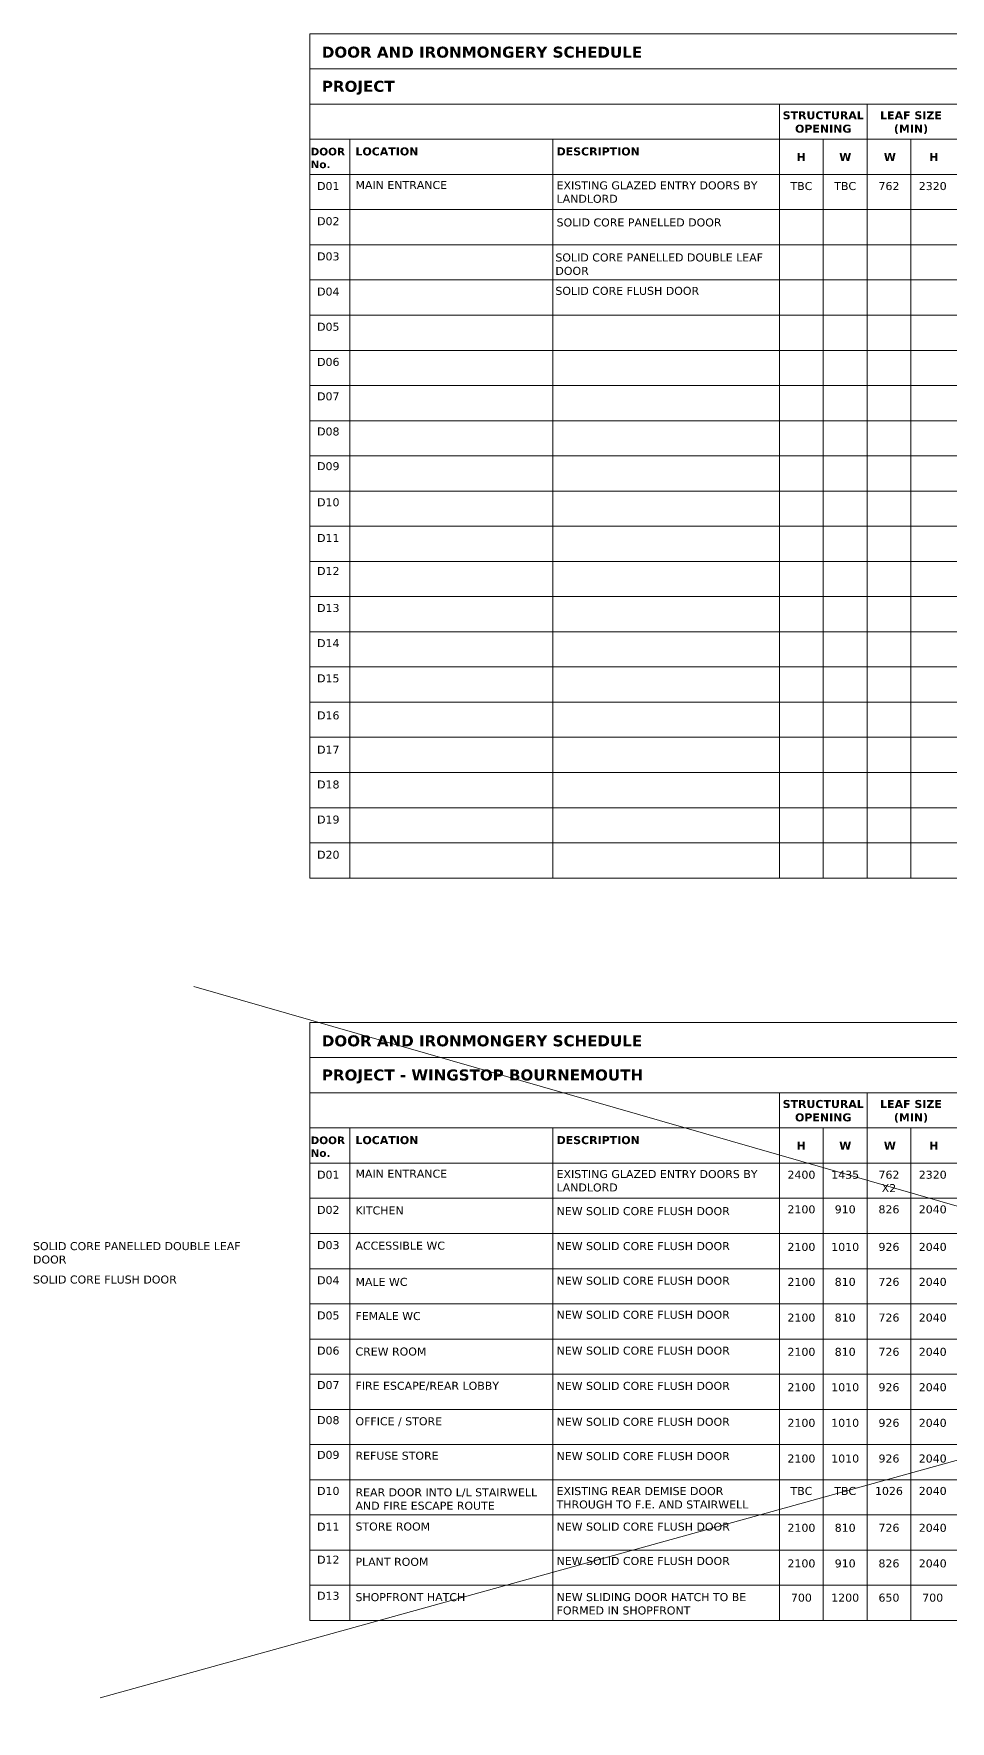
# Model space of a CAD drawing. Header units: millimetres. Extents: x -159872 to 386485, y -250577 to 158966.
# Drawn here: x -50899 to -39171, y 61100 to 82686 of the extents above; entities that cross this region are included whole.
import ezdxf

# ---------------------------------------------------------------- set-up
doc = ezdxf.new("R2010")
doc.units = ezdxf.units.MM
doc.layers.add('LDS-equipment-kitchen equipment', color=3, linetype='Continuous', lineweight=13)
doc.layers.add('LDS-struct-new-doors windows', color=5, linetype='Continuous', lineweight=9)
doc.styles.add('Verdana', font='Verdana.ttf')
doc.styles.add('Verdana (bold)', font='Verdana Bold.ttf')

msp = doc.modelspace()

# ---------------------------------------------------------------- linework, layer by layer
at = {"layer": 'LDS-equipment-kitchen equipment', "linetype": 'Continuous'}
for p, q in [((-48850, 70500), (-16200, 61100)), ((-50050, 61400), (-18863.05174, 70039.17114))]:
    msp.add_line(p, q, dxfattribs=at)
at = {"layer": 'LDS-struct-new-doors windows', "color": 7, "linetype": 'Continuous', "lineweight": 18, "transparency": 33554687}
for p, q in [((-47365.47164, 82686.34156), (-47365.46632, 71886.34156)), ((-47365.4712, 82686.34182), (-18867.88739, 82686.32533)), ((-47365.47142, 82236.34182), (-18867.88765, 82236.35831)), ((-47365.4712, 81786.34182), (-18867.88739, 81786.35831)), ((-41355.47182, 81786.3453), (-41355.46609, 71886.33783)), ((-40235.46782, 81786.34595), (-40235.46782, 71886.33718)), ((-47365.47097, 81336.34182), (-18867.88721, 81336.35831)), ((-46855.47329, 81336.34212), (-46855.46782, 71886.34101)), ((-44255.47329, 81336.34362), (-44255.46782, 71886.34101)), ((-40795.47329, 81336.34562), (-40795.46782, 71886.34101)), ((-39675.47329, 81336.34627), (-39675.46782, 71886.34166)), ((-47365.47075, 80886.34182), (-18867.88703, 80886.35831)), ((-47365.47053, 80436.34182), (-18867.88685, 80436.35831)), ((-47365.47031, 79986.34182), (-18867.88667, 79986.35831)), ((-47365.47009, 79536.34182), (-18867.88648, 79536.35831)), ((-47365.46987, 79086.34182), (-18867.8863, 79086.35831)), ((-47365.46965, 78636.34182), (-18867.88612, 78636.35831)), ((-47365.46942, 78186.34182), (-18867.88594, 78186.35831)), ((-47365.4692, 77736.34182), (-18867.88576, 77736.35831)), ((-47365.46898, 77286.34182), (-18867.88558, 77286.35831)), ((-47365.46876, 76836.34182), (-18867.88539, 76836.35831)), ((-47365.46887, 76386.34182), (-18867.88521, 76386.35831)), ((-47365.46832, 75936.34182), (-18867.88503, 75936.35831)), ((-47365.46887, 75486.34182), (-18867.88485, 75486.35831)), ((-47365.46787, 75036.34182), (-18867.88467, 75036.35831)), ((-47365.46887, 74586.34182), (-18867.88449, 74586.35831)), ((-47365.46743, 74136.34182), (-18867.8843, 74136.35831)), ((-47365.46887, 73686.34182), (-18867.88412, 73686.35831)), ((-47365.46699, 73236.34182), (-18867.88394, 73236.35831)), ((-47365.46887, 72786.34182), (-18867.88376, 72786.35831)), ((-47365.46655, 72336.34182), (-18867.88358, 72336.35831)), ((-47365.46632, 71886.34131), (-18867.88376, 71886.32482)), ((-47365.47164, 70039.18737), (-47365.46787, 62389.18763)), ((-47365.4712, 70039.18763), (-18867.88739, 70039.17114)), ((-47365.47142, 69589.18763), (-18867.88765, 69589.20411)), ((-47365.4712, 69139.18763), (-18867.88739, 69139.20411)), ((-41355.47182, 69139.1911), (-41355.46791, 62389.18415)), ((-40235.46782, 69139.19175), (-40235.46782, 62389.1835)), ((-47365.47097, 68689.18763), (-18867.88721, 68689.20411)), ((-46855.47329, 68689.18792), (-46855.46965, 62389.18733)), ((-44255.47329, 68689.18943), (-44255.46965, 62389.18583)), ((-40795.47329, 68689.19143), (-40795.46965, 62389.18383)), ((-39675.47329, 68689.19208), (-39675.46965, 62389.18318)), ((-47365.47075, 68239.18763), (-18867.88703, 68239.20411)), ((-47365.47053, 67789.18763), (-18867.88685, 67789.20411)), ((-47365.47031, 67339.18763), (-18867.88667, 67339.20411)), ((-47365.47009, 66889.18763), (-18867.88648, 66889.20411)), ((-47365.46987, 66439.18763), (-18867.8863, 66439.20411)), ((-47365.46965, 65989.18763), (-18867.88612, 65989.20411)), ((-47365.46942, 65539.18763), (-18867.88594, 65539.20411)), ((-47365.4692, 65089.18763), (-18867.88576, 65089.20411)), ((-47365.46898, 64639.18763), (-18867.88558, 64639.20411)), ((-47365.46876, 64189.18763), (-18867.88539, 64189.20411)), ((-47365.46887, 63739.18763), (-18867.88521, 63739.20411)), ((-47365.46832, 63289.18763), (-18867.88503, 63289.20411)), ((-47365.46887, 62839.18763), (-18865.46818, 62839.20412)), ((-47365.46832, 62389.18763), (-18867.88503, 62389.17114))]:
    msp.add_line(p, q, dxfattribs=at)

# ---------------------------------------------------------------- texts
at = {"layer": 'LDS-struct-new-doors windows', "color": 7, "transparency": 33554687}
for s, insert, char_height, attachment_point, line_spacing_factor, style in [('DOOR AND IRONMONGERY SCHEDULE', (-47212.00358, 82521.33527), 140.720667, 1, 1.007305, 'Verdana (bold)'), ('PROJECT', (-47211.72205, 82084.49123), 140.720667, 1, 1.007305, 'Verdana (bold)'), ('STRUCTURAL\\POPENING', (-40796.54997, 81694.54045), 102.342303, 2, 1.00504, 'Verdana (bold)'), ('LEAF SIZE \\P(MIN)', (-39673.19765, 81694.54045), 102.342303, 2, 1.00504, 'Verdana (bold)'), ('DOOR \\PNo.', (-47356.10646, 81227.49463), 97.225188, 1, 1.007663, 'Verdana (bold)'), ('LOCATION', (-46782.05117, 81232.61175), 102.342303, 1, 1.00504, 'Verdana (bold)'), ('DESCRIPTION', (-44208.35861, 81232.61175), 102.3423032, 1, 1.00504, 'Verdana (bold)'), ('H', (-41137.04794, 81161.91163), 102.3423, 1, 1.00504, 'Verdana (bold)'), ('W', (-40592.01411, 81161.91163), 102.3423, 1, 1.00504, 'Verdana (bold)'), ('W', (-40021.19281, 81161.91163), 102.3423, 1, 1.00504, 'Verdana (bold)'), ('H', (-39440.22664, 81161.91163), 102.3423, 1, 1.00504, 'Verdana (bold)'), ('D01', (-47273.13547, 80789.81663), 102.342303, 1, 1.00504, 'Verdana'), ('TBC', (-41075.47137, 80789.53082), 102.342303, 2, 1.00504, 'Verdana'), ('TBC', (-40515.46428, 80789.53082), 102.342303, 2, 1.00504, 'Verdana'), ('762', (-39955.47137, 80789.53082), 102.342303, 2, 1.00504, 'Verdana'), ('2320', (-39395.46428, 80789.53082), 102.342303, 2, 1.00504, 'Verdana'), ('D02', (-47273.13547, 80339.74202), 102.342303, 1, 1.00504, 'Verdana'), ('D03', (-47273.13547, 79889.6674), 102.342303, 1, 1.00504, 'Verdana'), ('D04', (-47273.13547, 79439.59278), 102.342303, 1, 1.00504, 'Verdana'), ('D05', (-47273.13547, 78989.51817), 102.342303, 1, 1.00504, 'Verdana'), ('D06', (-47273.13547, 78539.44355), 102.342303, 1, 1.00504, 'Verdana'), ('D07', (-47273.13547, 78099.56244), 102.342303, 1, 1.00504, 'Verdana'), ('D08', (-47273.13547, 77649.981), 102.342303, 1, 1.00504, 'Verdana'), ('D09', (-47273.13547, 77206.19715), 102.342303, 1, 1.00504, 'Verdana'), ('D10', (-47273.13547, 76744.81272), 102.342303, 1, 1.00504, 'Verdana'), ('D11', (-47273.13547, 76287.37853), 102.342303, 1, 1.00504, 'Verdana'), ('D12', (-47273.13547, 75865.6006), 102.342303, 1, 1.00504, 'Verdana'), ('D13', (-47273.13547, 75392.11803), 102.342303, 1, 1.00504, 'Verdana'), ('D14', (-47273.13547, 74942.04342), 102.342303, 1, 1.00504, 'Verdana'), ('D15', (-47273.13547, 74491.9688), 102.342303, 1, 1.00504, 'Verdana'), ('D16', (-47273.13547, 74017.87559), 102.342303, 1, 1.00504, 'Verdana'), ('D17', (-47273.13547, 73580.11803), 102.342303, 1, 1.00504, 'Verdana'), ('D18', (-47273.13547, 73134.533), 102.342303, 1, 1.00504, 'Verdana'), ('D19', (-47273.13547, 72685.80098), 102.342303, 1, 1.00504, 'Verdana'), ('D20', (-47273.13547, 72235.72636), 102.342303, 1, 1.00504, 'Verdana'), ('DOOR AND IRONMONGERY SCHEDULE', (-47212.00358, 69874.18107), 140.720667, 1, 1.007305, 'Verdana (bold)'), ('PROJECT - WINGSTOP BOURNEMOUTH', (-47211.72205, 69437.33704), 140.720667, 1, 1.007305, 'Verdana (bold)'), ('STRUCTURAL\\POPENING', (-40796.54997, 69047.38626), 102.342303, 2, 1.00504, 'Verdana (bold)'), ('LEAF SIZE \\P(MIN)', (-39673.19765, 69047.38626), 102.342303, 2, 1.00504, 'Verdana (bold)'), ('DOOR \\PNo.', (-47356.10646, 68580.34044), 97.225188, 1, 1.007663, 'Verdana (bold)'), ('LOCATION', (-46782.05117, 68585.45755), 102.342303, 1, 1.00504, 'Verdana (bold)'), ('DESCRIPTION', (-44208.35861, 68585.45755), 102.3423032, 1, 1.00504, 'Verdana (bold)'), ('H', (-41137.04794, 68514.75744), 102.3423, 1, 1.00504, 'Verdana (bold)'), ('W', (-40592.01411, 68514.75744), 102.3423, 1, 1.00504, 'Verdana (bold)'), ('W', (-40021.19281, 68514.75744), 102.3423, 1, 1.00504, 'Verdana (bold)'), ('H', (-39440.22664, 68514.75744), 102.3423, 1, 1.00504, 'Verdana (bold)'), ('D01', (-47273.13547, 68142.66244), 102.342303, 1, 1.00504, 'Verdana'), ('2400', (-41075.47137, 68142.37663), 102.342303, 2, 1.00504, 'Verdana'), ('1435', (-40515.46428, 68142.37663), 102.342303, 2, 1.00504, 'Verdana'), ('762\\PX2', (-39955.47137, 68142.37663), 102.342303, 2, 1.00504, 'Verdana'), ('2320', (-39395.46428, 68142.37663), 102.342303, 2, 1.00504, 'Verdana'), ('D02', (-47273.13547, 67692.58782), 102.342303, 1, 1.00504, 'Verdana'), ('2100', (-41075.47137, 67699.27732), 102.342303, 2, 1.00504, 'Verdana'), ('910', (-40515.46428, 67699.27732), 102.342303, 2, 1.00504, 'Verdana'), ('826', (-39955.47137, 67699.27732), 102.342303, 2, 1.00504, 'Verdana'), ('2040', (-39395.46428, 67699.27732), 102.342303, 2, 1.00504, 'Verdana'), ('D03', (-47273.13547, 67242.5132), 102.342303, 1, 1.00504, 'Verdana'), ('2100', (-41075.47137, 67219.06051), 102.342303, 2, 1.00504, 'Verdana'), ('1010', (-40515.46428, 67219.06051), 102.342303, 2, 1.00504, 'Verdana'), ('926', (-39955.47137, 67219.06051), 102.342303, 2, 1.00504, 'Verdana'), ('2040', (-39395.46428, 67219.06051), 102.342303, 2, 1.00504, 'Verdana'), ('D04', (-47273.13547, 66792.43859), 102.342303, 1, 1.00504, 'Verdana'), ('2100', (-41075.47137, 66772.07502), 102.342303, 2, 1.00504, 'Verdana'), ('810', (-40515.46428, 66772.07502), 102.342303, 2, 1.00504, 'Verdana'), ('726', (-39955.47137, 66772.07502), 102.342303, 2, 1.00504, 'Verdana'), ('2040', (-39395.46428, 66772.07502), 102.342303, 2, 1.00504, 'Verdana'), ('D05', (-47273.13547, 66342.36397), 102.342303, 1, 1.00504, 'Verdana'), ('2100', (-41075.47137, 66314.98475), 102.342303, 2, 1.00504, 'Verdana'), ('810', (-40515.46428, 66314.98475), 102.342303, 2, 1.00504, 'Verdana'), ('726', (-39955.47137, 66314.98475), 102.342303, 2, 1.00504, 'Verdana'), ('2040', (-39395.46428, 66314.98475), 102.342303, 2, 1.00504, 'Verdana'), ('D06', (-47273.13547, 65892.28936), 102.342303, 1, 1.00504, 'Verdana'), ('2100', (-41075.47137, 65876.85184), 102.342303, 2, 1.00504, 'Verdana'), ('810', (-40515.46428, 65876.85184), 102.342303, 2, 1.00504, 'Verdana'), ('726', (-39955.47137, 65876.85184), 102.342303, 2, 1.00504, 'Verdana'), ('2040', (-39395.46428, 65876.85184), 102.342303, 2, 1.00504, 'Verdana'), ('D07', (-47273.13547, 65452.40825), 102.342303, 1, 1.00504, 'Verdana'), ('2100', (-41075.47137, 65424.28275), 102.342303, 2, 1.00504, 'Verdana'), ('1010', (-40515.46428, 65424.28275), 102.342303, 2, 1.00504, 'Verdana'), ('926', (-39955.47137, 65424.28275), 102.342303, 2, 1.00504, 'Verdana'), ('2040', (-39395.46428, 65424.28275), 102.342303, 2, 1.00504, 'Verdana'), ('D08', (-47273.13547, 65002.82681), 102.342303, 1, 1.00504, 'Verdana'), ('2100', (-41075.47137, 64968.58289), 102.342303, 2, 1.00504, 'Verdana'), ('1010', (-40515.46428, 64968.58289), 102.342303, 2, 1.00504, 'Verdana'), ('926', (-39955.47137, 64968.58289), 102.342303, 2, 1.00504, 'Verdana'), ('2040', (-39395.46428, 64968.58289), 102.342303, 2, 1.00504, 'Verdana'), ('D09', (-47273.13547, 64559.04295), 102.342303, 1, 1.00504, 'Verdana'), ('2100', (-41075.47137, 64512.1519), 102.342303, 2, 1.00504, 'Verdana'), ('1010', (-40515.46428, 64512.1519), 102.342303, 2, 1.00504, 'Verdana'), ('926', (-39955.47137, 64512.1519), 102.342303, 2, 1.00504, 'Verdana'), ('2040', (-39395.46428, 64512.1519), 102.342303, 2, 1.00504, 'Verdana'), ('D10', (-47273.13547, 64097.65852), 102.342303, 1, 1.00504, 'Verdana'), ('TBC', (-41075.47137, 64097.16892), 102.342303, 2, 1.00504, 'Verdana'), ('TBC', (-40515.46428, 64097.16892), 102.342303, 2, 1.00504, 'Verdana'), ('1026', (-39955.47137, 64097.16892), 102.342303, 2, 1.00504, 'Verdana'), ('2040', (-39395.46428, 64097.16892), 102.342303, 2, 1.00504, 'Verdana'), ('D11', (-47273.13547, 63640.22434), 102.342303, 1, 1.00504, 'Verdana'), ('2100', (-41075.47137, 63626.1746), 102.342303, 2, 1.00504, 'Verdana'), ('810', (-40515.46428, 63626.1746), 102.342303, 2, 1.00504, 'Verdana'), ('726', (-39955.47137, 63626.1746), 102.342303, 2, 1.00504, 'Verdana'), ('2040', (-39395.46428, 63626.1746), 102.342303, 2, 1.00504, 'Verdana'), ('D12', (-47273.13547, 63218.4464), 102.342303, 1, 1.00504, 'Verdana'), ('2100', (-41075.47137, 63170.26675), 102.342303, 2, 1.00504, 'Verdana'), ('910', (-40515.46428, 63170.26675), 102.342303, 2, 1.00504, 'Verdana'), ('826', (-39955.47137, 63170.26675), 102.342303, 2, 1.00504, 'Verdana'), ('2040', (-39395.46428, 63170.26675), 102.342303, 2, 1.00504, 'Verdana'), ('D13', (-47273.13547, 62756.3559), 102.342303, 1, 1.00504, 'Verdana'), ('700', (-41075.47137, 62732.55452), 102.342303, 2, 1.00504, 'Verdana'), ('1200', (-40515.46428, 62732.55452), 102.342303, 2, 1.00504, 'Verdana'), ('650', (-39955.47137, 62732.55452), 102.342303, 2, 1.00504, 'Verdana'), ('700', (-39395.46428, 62732.55452), 102.342303, 2, 1.00504, 'Verdana')]:
    msp.add_mtext(s, dxfattribs=dict(at, insert=insert, char_height=char_height, attachment_point=attachment_point, line_spacing_factor=line_spacing_factor, style=style))
at = {"layer": 'LDS-struct-new-doors windows', "color": 7, "transparency": 33554687, "attachment_point": 1, "line_spacing_factor": 1.00504, "style": 'Verdana'}
for s, insert, char_height, width in [('MAIN ENTRANCE ', (-46782.05117, 80802.86436), 102.3423032, 2526.5783955), ('EXISTING GLAZED ENTRY DOORS BY LANDLORD', (-44208.35861, 80797.98321), 102.3423032, 2852.8875703), ('SOLID CORE PANELLED DOOR', (-44208.35861, 80324.19265), 102.3423032, 2852.8878307), ('SOLID CORE PANELLED DOUBLE LEAF DOOR', (-44223.66291, 79876.027), 102.3423032, 2868.1923872), ('SOLID CORE FLUSH DOOR', (-44223.69273, 79448.77008), 102.3423032, 2868.2224751), ('MAIN ENTRANCE ', (-46782.05117, 68155.71017), 102.3423032, 2526.5783955), ('EXISTING GLAZED ENTRY DOORS BY LANDLORD', (-44208.35861, 68150.82902), 102.3423032, 2852.8875703), ('KITCHEN', (-46782.05117, 67685.94378), 102.342303, 2526.5783955), ('NEW SOLID CORE FLUSH DOOR', (-44208.35861, 67677.03845), 102.3423032, 2852.8878307), ('SOLID CORE PANELLED DOUBLE LEAF DOOR', (-50908.09465, 67228.8728), 102.3423032, 2868.1923872), ('ACCESSIBLE WC', (-46782.05117, 67235.00753), 102.3423032, 2526.5783955), ('ACCESSIBLE WC', (-46782.05117, 67235.00753), 102.3423032, 2526.5783955), ('NEW SOLID CORE FLUSH DOOR', (-44208.35861, 67229.58396), 102.3423032, 2852.8878307), ('SOLID CORE FLUSH DOOR', (-50908.12448, 66801.61588), 102.3423032, 2868.2224751), ('MALE WC', (-46782.05117, 66771.69416), 102.342303, 2526.5783955), ('NEW SOLID CORE FLUSH DOOR', (-44208.35861, 66786.38183), 102.3423032, 2852.8878307), ('FEMALE WC', (-46782.05117, 66334.6743), 102.342303, 2526.5783955), ('NEW SOLID CORE FLUSH DOOR', (-44208.35861, 66351.02398), 102.3423032, 2852.8878307), ('CREW ROOM', (-46782.05117, 65880.40265), 102.342303, 2526.5783955), ('NEW SOLID CORE FLUSH DOOR', (-44208.35861, 65892.13328), 102.3423032, 2852.8878307), ('FIRE ESCAPE/REAR LOBBY', (-46782.05117, 65442.7507), 102.3423032, 2526.5783955), ('NEW SOLID CORE FLUSH DOOR', (-44208.35861, 65441.08687), 102.3423032, 2852.8878307), ('OFFICE / STORE', (-46782.05117, 64988.47905), 102.3423032, 2526.5783955), ('NEW SOLID CORE FLUSH DOOR', (-44208.35861, 64982.19617), 102.3423032, 2852.8878307), ('REFUSE STORE', (-46782.05117, 64548.05715), 102.3423032, 2526.5783955), ('NEW SOLID CORE FLUSH DOOR', (-44208.35861, 64542.91618), 102.3423032, 2852.8878307), ('REAR DOOR INTO L/L STAIRWELL AND FIRE ESCAPE ROUTE', (-46782.05117, 64079.93576), 102.3423032, 2526.5783955), ('EXISTING REAR DEMISE DOOR THROUGH TO F.E. AND STAIRWELL', (-44208.35861, 64095.79191), 102.3423032, 2852.8875703), ('STORE ROOM', (-46782.05117, 63642.2838), 102.342303, 2526.5783955), ('NEW SOLID CORE FLUSH DOOR', (-44208.35861, 63640.82335), 102.3423032, 2852.8878307), ('PLANT ROOM', (-46782.05117, 63190.78211), 102.342303, 2526.5783955), ('NEW SOLID CORE FLUSH DOOR', (-44208.35861, 63201.54337), 102.3423032, 2852.8878307), ('SHOPFRONT HATCH', (-46782.05117, 62738.54273), 102.3423032, 2526.5783955), ('NEW SLIDING DOOR HATCH TO BE FORMED IN SHOPFRONT', (-44208.35861, 62739.45286), 102.3423032, 2852.8878307)]:
    msp.add_mtext(s, dxfattribs=dict(at, insert=insert, char_height=char_height, width=width))

doc.saveas('drawing.dxf')
